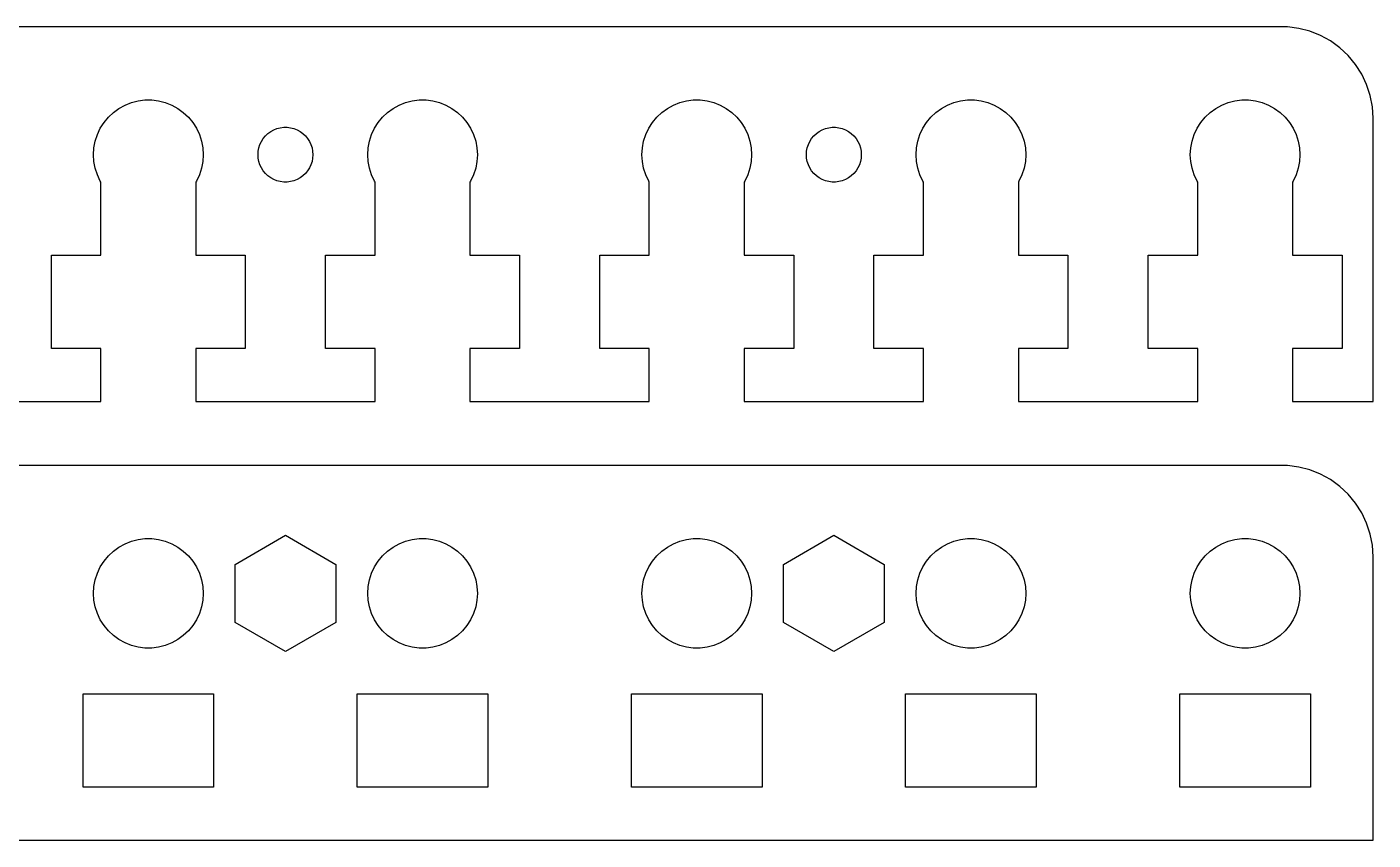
# Model space of a CAD drawing. Header units: metres. Extents: x -67 to 67, y 0 to 92.
# Drawn here: x -6.6 to 67, y 0 to 44.5 of the extents above; entities that cross this region are included whole.
import ezdxf

# ---------------------------------------------------------------- set-up
doc = ezdxf.new("R2010")
doc.units = ezdxf.units.M

msp = doc.modelspace()

# ---------------------------------------------------------------- linework, layer by layer
for p, q in [((62.3139, 44.4901), (-62.3139, 44.4901)), ((62.9369, 44.4114), (62.3139, 44.4901)), ((63.5451, 44.2553), (62.9369, 44.4114)), ((64.1289, 44.0241), (63.5451, 44.2553)), ((64.6791, 43.7216), (64.1289, 44.0241)), ((65.1871, 43.3526), (64.6791, 43.7216)), ((65.6448, 42.9227), (65.1871, 43.3526)), ((66.0451, 42.4389), (65.6448, 42.9227)), ((66.3815, 41.9088), (66.0451, 42.4389)), ((66.6489, 41.3406), (66.3815, 41.9088)), ((66.8429, 40.7434), (66.6489, 41.3406)), ((66.9606, 40.1267), (66.8429, 40.7434)), ((-2.1869, 39.5536), (-1.91226, 39.8115)), ((-1.91226, 39.8115), (-1.60747, 40.033)), ((-1.60747, 40.033), (-1.27733, 40.2145)), ((-1.27733, 40.2145), (-0.92705, 40.3532)), ((-0.92705, 40.3532), (-0.56213, 40.4469)), ((-0.56213, 40.4469), (-0.18837, 40.4941)), ((-0.18837, 40.4941), (0.18837, 40.4941)), ((0.18837, 40.4941), (0.56213, 40.4469)), ((0.56213, 40.4469), (0.92705, 40.3532)), ((0.92705, 40.3532), (1.27733, 40.2145)), ((1.27733, 40.2145), (1.60747, 40.033)), ((1.60747, 40.033), (1.91226, 39.8115)), ((1.91226, 39.8115), (2.1869, 39.5536)), ((12.8131, 39.5536), (13.0877, 39.8115)), ((13.0877, 39.8115), (13.3925, 40.033)), ((13.3925, 40.033), (13.7227, 40.2145)), ((13.7227, 40.2145), (14.0729, 40.3532)), ((14.0729, 40.3532), (14.4379, 40.4469)), ((14.4379, 40.4469), (14.8116, 40.4941)), ((14.8116, 40.4941), (15.1884, 40.4941)), ((15.1884, 40.4941), (15.5621, 40.4469)), ((15.5621, 40.4469), (15.927, 40.3532)), ((15.927, 40.3532), (16.2773, 40.2145)), ((16.2773, 40.2145), (16.6075, 40.033)), ((16.6075, 40.033), (16.9123, 39.8115)), ((16.9123, 39.8115), (17.1869, 39.5536)), ((27.8131, 39.5536), (28.0877, 39.8115)), ((28.0877, 39.8115), (28.3925, 40.033)), ((28.3925, 40.033), (28.7227, 40.2145)), ((28.7227, 40.2145), (29.0729, 40.3532)), ((29.0729, 40.3532), (29.4379, 40.4469)), ((29.4379, 40.4469), (29.8116, 40.4941)), ((29.8116, 40.4941), (30.1884, 40.4941)), ((30.1884, 40.4941), (30.5621, 40.4469)), ((30.5621, 40.4469), (30.927, 40.3532)), ((30.927, 40.3532), (31.2773, 40.2145)), ((31.2773, 40.2145), (31.6075, 40.033)), ((31.6075, 40.033), (31.9123, 39.8115)), ((31.9123, 39.8115), (32.1869, 39.5536)), ((42.8131, 39.5536), (43.0877, 39.8115)), ((43.0877, 39.8115), (43.3925, 40.033)), ((43.3925, 40.033), (43.7227, 40.2145)), ((43.7227, 40.2145), (44.0729, 40.3532)), ((44.0729, 40.3532), (44.4379, 40.4469)), ((44.4379, 40.4469), (44.8116, 40.4941)), ((44.8116, 40.4941), (45.1884, 40.4941)), ((45.1884, 40.4941), (45.5621, 40.4469)), ((45.5621, 40.4469), (45.927, 40.3532)), ((45.927, 40.3532), (46.2773, 40.2145)), ((46.2773, 40.2145), (46.6075, 40.033)), ((46.6075, 40.033), (46.9123, 39.8115)), ((46.9123, 39.8115), (47.1869, 39.5536)), ((57.8131, 39.5536), (58.0877, 39.8115)), ((58.0877, 39.8115), (58.3925, 40.033)), ((58.3925, 40.033), (58.7227, 40.2145)), ((58.7227, 40.2145), (59.0729, 40.3532)), ((59.0729, 40.3532), (59.4379, 40.4469)), ((59.4379, 40.4469), (59.8116, 40.4941)), ((59.8116, 40.4941), (60.1884, 40.4941)), ((60.1884, 40.4941), (60.5621, 40.4469)), ((60.5621, 40.4469), (60.927, 40.3532)), ((60.927, 40.3532), (61.2773, 40.2145)), ((61.2773, 40.2145), (61.6075, 40.033)), ((61.6075, 40.033), (61.9123, 39.8115)), ((61.9123, 39.8115), (62.1869, 39.5536)), ((67, 39.5), (66.9606, 40.1267)), ((-2.62891, 38.9453), (-2.42705, 39.2634)), ((-2.42705, 39.2634), (-2.1869, 39.5536)), ((2.1869, 39.5536), (2.42705, 39.2634)), ((2.42705, 39.2634), (2.62891, 38.9453)), ((12.3711, 38.9453), (12.5729, 39.2634)), ((12.5729, 39.2634), (12.8131, 39.5536)), ((17.1869, 39.5536), (17.427, 39.2634)), ((17.427, 39.2634), (17.6289, 38.9453)), ((27.3711, 38.9453), (27.5729, 39.2634)), ((27.5729, 39.2634), (27.8131, 39.5536)), ((32.1869, 39.5536), (32.427, 39.2634)), ((32.427, 39.2634), (32.6289, 38.9453)), ((42.3711, 38.9453), (42.5729, 39.2634)), ((42.5729, 39.2634), (42.8131, 39.5536)), ((47.1869, 39.5536), (47.427, 39.2634)), ((47.427, 39.2634), (47.6289, 38.9453)), ((57.3711, 38.9453), (57.5729, 39.2634)), ((57.5729, 39.2634), (57.8131, 39.5536)), ((62.1869, 39.5536), (62.427, 39.2634)), ((62.427, 39.2634), (62.6289, 38.9453)), ((67, 24), (67, 39.5)), ((-2.90575, 38.2461), (-2.78932, 38.6044)), ((-2.78932, 38.6044), (-2.62891, 38.9453)), ((2.62891, 38.9453), (2.78932, 38.6044)), ((2.78932, 38.6044), (2.90575, 38.2461)), ((6.18553, 38.2226), (6.28647, 38.3817)), ((6.28647, 38.3817), (6.40654, 38.5268)), ((6.40654, 38.5268), (6.54385, 38.6558)), ((6.54385, 38.6558), (6.69626, 38.7665)), ((6.69626, 38.7665), (6.86133, 38.8572)), ((6.86133, 38.8572), (7.03647, 38.9266)), ((7.03647, 38.9266), (7.21892, 38.9734)), ((7.21892, 38.9734), (7.40581, 38.997)), ((7.40581, 38.997), (7.59418, 38.997)), ((7.59418, 38.997), (7.78107, 38.9734)), ((7.78107, 38.9734), (7.96352, 38.9266)), ((7.96352, 38.9266), (8.13866, 38.8572)), ((8.13866, 38.8572), (8.30373, 38.7665)), ((8.30373, 38.7665), (8.45613, 38.6558)), ((8.45613, 38.6558), (8.59344, 38.5268)), ((8.59344, 38.5268), (8.71352, 38.3817)), ((8.71352, 38.3817), (8.81445, 38.2226)), ((12.0942, 38.2461), (12.2107, 38.6044)), ((12.2107, 38.6044), (12.3711, 38.9453)), ((17.6289, 38.9453), (17.7893, 38.6044)), ((17.7893, 38.6044), (17.9057, 38.2461)), ((27.0942, 38.2461), (27.2107, 38.6044)), ((27.2107, 38.6044), (27.3711, 38.9453)), ((32.6289, 38.9453), (32.7893, 38.6044)), ((32.7893, 38.6044), (32.9057, 38.2461)), ((36.1855, 38.2226), (36.2865, 38.3817)), ((36.2865, 38.3817), (36.4065, 38.5268)), ((36.4065, 38.5268), (36.5439, 38.6558)), ((36.5439, 38.6558), (36.6963, 38.7665)), ((36.6963, 38.7665), (36.8613, 38.8572)), ((36.8613, 38.8572), (37.0365, 38.9266)), ((37.0365, 38.9266), (37.2189, 38.9734)), ((37.2189, 38.9734), (37.4058, 38.997)), ((37.4058, 38.997), (37.5942, 38.997)), ((37.5942, 38.997), (37.7811, 38.9734)), ((37.7811, 38.9734), (37.9635, 38.9266)), ((37.9635, 38.9266), (38.1387, 38.8572)), ((38.1387, 38.8572), (38.3037, 38.7665)), ((38.3037, 38.7665), (38.4561, 38.6558)), ((38.4561, 38.6558), (38.5934, 38.5268)), ((38.5934, 38.5268), (38.7135, 38.3817)), ((38.7135, 38.3817), (38.8145, 38.2226)), ((42.0942, 38.2461), (42.2107, 38.6044)), ((42.2107, 38.6044), (42.3711, 38.9453)), ((47.6289, 38.9453), (47.7893, 38.6044)), ((47.7893, 38.6044), (47.9057, 38.2461)), ((57.0942, 38.2461), (57.2107, 38.6044)), ((57.2107, 38.6044), (57.3711, 38.9453)), ((62.6289, 38.9453), (62.7893, 38.6044)), ((62.7893, 38.6044), (62.9057, 38.2461)), ((-3, 37.5), (-2.97633, 37.876)), ((-2.97633, 37.876), (-2.90575, 38.2461)), ((2.90575, 38.2461), (2.97633, 37.876)), ((2.97633, 37.876), (3, 37.5)), ((6, 37.5), (6.01183, 37.688)), ((6.01183, 37.688), (6.04712, 37.873)), ((6.04712, 37.873), (6.10533, 38.0522)), ((6.10533, 38.0522), (6.18553, 38.2226)), ((8.81445, 38.2226), (8.89465, 38.0522)), ((8.89465, 38.0522), (8.95287, 37.873)), ((8.95287, 37.873), (8.98816, 37.688)), ((8.98816, 37.688), (9, 37.5)), ((12, 37.5), (12.0237, 37.876)), ((12.0237, 37.876), (12.0942, 38.2461)), ((17.9057, 38.2461), (17.9763, 37.876)), ((17.9763, 37.876), (18, 37.5)), ((27, 37.5), (27.0237, 37.876)), ((27.0237, 37.876), (27.0942, 38.2461)), ((32.9057, 38.2461), (32.9763, 37.876)), ((32.9763, 37.876), (33, 37.5)), ((36, 37.5), (36.0118, 37.688)), ((36.0118, 37.688), (36.0471, 37.873)), ((36.0471, 37.873), (36.1053, 38.0522)), ((36.1053, 38.0522), (36.1855, 38.2226)), ((38.8145, 38.2226), (38.8947, 38.0522)), ((38.8947, 38.0522), (38.9529, 37.873)), ((38.9529, 37.873), (38.9882, 37.688)), ((38.9882, 37.688), (39, 37.5)), ((42, 37.5), (42.0237, 37.876)), ((42.0237, 37.876), (42.0942, 38.2461)), ((47.9057, 38.2461), (47.9763, 37.876)), ((47.9763, 37.876), (48, 37.5)), ((57, 37.5), (57.0237, 37.876)), ((57.0237, 37.876), (57.0942, 38.2461)), ((62.9057, 38.2461), (62.9763, 37.876)), ((62.9763, 37.876), (63, 37.5)), ((-2.97633, 37.124), (-3, 37.5)), ((-2.90575, 36.7539), (-2.97633, 37.124)), ((2.97633, 37.124), (2.90575, 36.7539)), ((3, 37.5), (2.97633, 37.124)), ((6.01183, 37.312), (6, 37.5)), ((6.04712, 37.127), (6.01183, 37.312)), ((6.10533, 36.9478), (6.04712, 37.127)), ((6.18553, 36.7774), (6.10533, 36.9478)), ((8.89465, 36.9478), (8.81445, 36.7774)), ((8.95287, 37.127), (8.89465, 36.9478)), ((8.98816, 37.312), (8.95287, 37.127)), ((9, 37.5), (8.98816, 37.312)), ((12.0237, 37.124), (12, 37.5)), ((12.0942, 36.7539), (12.0237, 37.124)), ((17.9763, 37.124), (17.9057, 36.7539)), ((18, 37.5), (17.9763, 37.124)), ((27.0237, 37.124), (27, 37.5)), ((27.0942, 36.7539), (27.0237, 37.124)), ((32.9763, 37.124), (32.9057, 36.7539)), ((33, 37.5), (32.9763, 37.124)), ((36.0118, 37.312), (36, 37.5)), ((36.0471, 37.127), (36.0118, 37.312)), ((36.1053, 36.9478), (36.0471, 37.127)), ((36.1855, 36.7774), (36.1053, 36.9478)), ((38.8947, 36.9478), (38.8145, 36.7774)), ((38.9529, 37.127), (38.8947, 36.9478)), ((38.9882, 37.312), (38.9529, 37.127)), ((39, 37.5), (38.9882, 37.312)), ((42.0237, 37.124), (42, 37.5)), ((42.0942, 36.7539), (42.0237, 37.124)), ((47.9763, 37.124), (47.9057, 36.7539)), ((48, 37.5), (47.9763, 37.124)), ((57.0237, 37.124), (57, 37.5)), ((57.0942, 36.7539), (57.0237, 37.124)), ((62.9763, 37.124), (62.9057, 36.7539)), ((63, 37.5), (62.9763, 37.124)), ((-2.78932, 36.3956), (-2.90575, 36.7539)), ((-2.62891, 36.0547), (-2.78932, 36.3956)), ((2.78932, 36.3956), (2.62891, 36.0547)), ((2.90575, 36.7539), (2.78932, 36.3956)), ((6.28647, 36.6183), (6.18553, 36.7774)), ((6.40654, 36.4732), (6.28647, 36.6183)), ((6.54385, 36.3442), (6.40654, 36.4732)), ((6.69626, 36.2335), (6.54385, 36.3442)), ((6.86133, 36.1427), (6.69626, 36.2335)), ((7.03647, 36.0734), (6.86133, 36.1427)), ((8.13866, 36.1427), (7.96352, 36.0734)), ((8.30373, 36.2335), (8.13866, 36.1427)), ((8.45613, 36.3442), (8.30373, 36.2335)), ((8.59344, 36.4732), (8.45613, 36.3442)), ((8.71352, 36.6183), (8.59344, 36.4732)), ((8.81445, 36.7774), (8.71352, 36.6183)), ((12.2107, 36.3956), (12.0942, 36.7539)), ((12.3711, 36.0547), (12.2107, 36.3956)), ((17.7893, 36.3956), (17.6289, 36.0547)), ((17.9057, 36.7539), (17.7893, 36.3956)), ((27.2107, 36.3956), (27.0942, 36.7539)), ((27.3711, 36.0547), (27.2107, 36.3956)), ((32.7893, 36.3956), (32.6289, 36.0547)), ((32.9057, 36.7539), (32.7893, 36.3956)), ((36.2865, 36.6183), (36.1855, 36.7774)), ((36.4065, 36.4732), (36.2865, 36.6183)), ((36.5439, 36.3442), (36.4065, 36.4732)), ((36.6963, 36.2335), (36.5439, 36.3442)), ((36.8613, 36.1427), (36.6963, 36.2335)), ((37.0365, 36.0734), (36.8613, 36.1427)), ((38.1387, 36.1427), (37.9635, 36.0734)), ((38.3037, 36.2335), (38.1387, 36.1427)), ((38.4561, 36.3442), (38.3037, 36.2335)), ((38.5934, 36.4732), (38.4561, 36.3442)), ((38.7135, 36.6183), (38.5934, 36.4732)), ((38.8145, 36.7774), (38.7135, 36.6183)), ((42.2107, 36.3956), (42.0942, 36.7539)), ((42.3711, 36.0547), (42.2107, 36.3956)), ((47.7893, 36.3956), (47.6289, 36.0547)), ((47.9057, 36.7539), (47.7893, 36.3956)), ((57.2107, 36.3956), (57.0942, 36.7539)), ((57.3711, 36.0547), (57.2107, 36.3956)), ((62.7893, 36.3956), (62.6289, 36.0547)), ((62.9057, 36.7539), (62.7893, 36.3956)), ((-2.59418, 36), (-2.62891, 36.0547)), ((-2.59418, 32), (-2.59418, 36)), ((2.62891, 36.0547), (2.59418, 36)), ((2.59418, 36), (2.59418, 32)), ((7.21892, 36.0266), (7.03647, 36.0734)), ((7.40581, 36.0029), (7.21892, 36.0266)), ((7.59418, 36.0029), (7.40581, 36.0029)), ((7.78107, 36.0266), (7.59418, 36.0029)), ((7.96352, 36.0734), (7.78107, 36.0266)), ((12.4058, 36), (12.3711, 36.0547)), ((12.4058, 32), (12.4058, 36)), ((17.6289, 36.0547), (17.5942, 36)), ((17.5942, 36), (17.5942, 32)), ((27.4058, 36), (27.3711, 36.0547)), ((27.4058, 32), (27.4058, 36)), ((32.6289, 36.0547), (32.5942, 36)), ((32.5942, 36), (32.5942, 32)), ((37.2189, 36.0266), (37.0365, 36.0734)), ((37.4058, 36.0029), (37.2189, 36.0266)), ((37.5942, 36.0029), (37.4058, 36.0029)), ((37.7811, 36.0266), (37.5942, 36.0029)), ((37.9635, 36.0734), (37.7811, 36.0266)), ((42.4058, 36), (42.3711, 36.0547)), ((42.4058, 32), (42.4058, 36)), ((47.6289, 36.0547), (47.5942, 36)), ((47.5942, 36), (47.5942, 32)), ((57.4058, 36), (57.3711, 36.0547)), ((57.4058, 32), (57.4058, 36)), ((62.6289, 36.0547), (62.5942, 36)), ((62.5942, 36), (62.5942, 32)), ((-5.30396, 26.9), (-5.30396, 32)), ((-5.30396, 32), (-2.59418, 32)), ((2.59418, 32), (5.30396, 32)), ((5.30396, 32), (5.30396, 26.9)), ((9.69603, 26.9), (9.69603, 32)), ((9.69603, 32), (12.4058, 32)), ((17.5942, 32), (20.304, 32)), ((20.304, 32), (20.304, 26.9)), ((24.696, 26.9), (24.696, 32)), ((24.696, 32), (27.4058, 32)), ((32.5942, 32), (35.304, 32)), ((35.304, 32), (35.304, 26.9)), ((39.696, 26.9), (39.696, 32)), ((39.696, 32), (42.4058, 32)), ((47.5942, 32), (50.304, 32)), ((50.304, 32), (50.304, 26.9)), ((54.696, 26.9), (54.696, 32)), ((54.696, 32), (57.4058, 32)), ((62.5942, 32), (65.304, 32)), ((65.304, 32), (65.304, 26.9)), ((-2.59418, 26.9), (-5.30396, 26.9)), ((-2.59418, 24), (-2.59418, 26.9)), ((5.30396, 26.9), (2.59418, 26.9)), ((2.59418, 26.9), (2.59418, 24)), ((12.4058, 26.9), (9.69603, 26.9)), ((12.4058, 24), (12.4058, 26.9)), ((20.304, 26.9), (17.5942, 26.9)), ((17.5942, 26.9), (17.5942, 24)), ((27.4058, 26.9), (24.696, 26.9)), ((27.4058, 24), (27.4058, 26.9)), ((35.304, 26.9), (32.5942, 26.9)), ((32.5942, 26.9), (32.5942, 24)), ((42.4058, 26.9), (39.696, 26.9)), ((42.4058, 24), (42.4058, 26.9)), ((50.304, 26.9), (47.5942, 26.9)), ((47.5942, 26.9), (47.5942, 24)), ((57.4058, 26.9), (54.696, 26.9)), ((57.4058, 24), (57.4058, 26.9)), ((65.304, 26.9), (62.5942, 26.9)), ((62.5942, 26.9), (62.5942, 24)), ((-12.4058, 24), (-2.59418, 24)), ((2.59418, 24), (12.4058, 24)), ((17.5942, 24), (27.4058, 24)), ((32.5942, 24), (42.4058, 24)), ((47.5942, 24), (57.4058, 24)), ((62.5942, 24), (67, 24)), ((62.3139, 20.4901), (-62.3139, 20.4901)), ((62.9369, 20.4114), (62.3139, 20.4901)), ((63.5451, 20.2553), (62.9369, 20.4114)), ((64.1289, 20.0241), (63.5451, 20.2553)), ((64.6791, 19.7216), (64.1289, 20.0241)), ((65.1871, 19.3526), (64.6791, 19.7216)), ((65.6448, 18.9227), (65.1871, 19.3526)), ((66.0451, 18.4389), (65.6448, 18.9227)), ((66.3815, 17.9088), (66.0451, 18.4389)), ((66.6489, 17.3406), (66.3815, 17.9088)), ((66.8429, 16.7434), (66.6489, 17.3406)), ((-1.60747, 16.033), (-1.27733, 16.2145)), ((-1.27733, 16.2145), (-0.92705, 16.3532)), ((-0.92705, 16.3532), (-0.56213, 16.4469)), ((-0.56213, 16.4469), (-0.18837, 16.4941)), ((-0.18837, 16.4941), (0.18837, 16.4941)), ((0.18837, 16.4941), (0.56213, 16.4469)), ((0.56213, 16.4469), (0.92705, 16.3532)), ((0.92705, 16.3532), (1.27733, 16.2145)), ((1.27733, 16.2145), (1.60747, 16.033)), ((4.75166, 15.0867), (7.5, 16.6735)), ((7.5, 16.6735), (10.2483, 15.0867)), ((13.3925, 16.033), (13.7227, 16.2145)), ((13.7227, 16.2145), (14.0729, 16.3532)), ((14.0729, 16.3532), (14.4379, 16.4469)), ((14.4379, 16.4469), (14.8116, 16.4941)), ((14.8116, 16.4941), (15.1884, 16.4941)), ((15.1884, 16.4941), (15.5621, 16.4469)), ((15.5621, 16.4469), (15.927, 16.3532)), ((15.927, 16.3532), (16.2773, 16.2145)), ((16.2773, 16.2145), (16.6075, 16.033)), ((28.3925, 16.033), (28.7227, 16.2145)), ((28.7227, 16.2145), (29.0729, 16.3532)), ((29.0729, 16.3532), (29.4379, 16.4469)), ((29.4379, 16.4469), (29.8116, 16.4941)), ((29.8116, 16.4941), (30.1884, 16.4941)), ((30.1884, 16.4941), (30.5621, 16.4469)), ((30.5621, 16.4469), (30.927, 16.3532)), ((30.927, 16.3532), (31.2773, 16.2145)), ((31.2773, 16.2145), (31.6075, 16.033)), ((34.7517, 15.0867), (37.5, 16.6735)), ((37.5, 16.6735), (40.2483, 15.0867)), ((43.3925, 16.033), (43.7227, 16.2145)), ((43.7227, 16.2145), (44.0729, 16.3532)), ((44.0729, 16.3532), (44.4379, 16.4469)), ((44.4379, 16.4469), (44.8116, 16.4941)), ((44.8116, 16.4941), (45.1884, 16.4941)), ((45.1884, 16.4941), (45.5621, 16.4469)), ((45.5621, 16.4469), (45.927, 16.3532)), ((45.927, 16.3532), (46.2773, 16.2145)), ((46.2773, 16.2145), (46.6075, 16.033)), ((58.3925, 16.033), (58.7227, 16.2145)), ((58.7227, 16.2145), (59.0729, 16.3532)), ((59.0729, 16.3532), (59.4379, 16.4469)), ((59.4379, 16.4469), (59.8116, 16.4941)), ((59.8116, 16.4941), (60.1884, 16.4941)), ((60.1884, 16.4941), (60.5621, 16.4469)), ((60.5621, 16.4469), (60.927, 16.3532)), ((60.927, 16.3532), (61.2773, 16.2145)), ((61.2773, 16.2145), (61.6075, 16.033)), ((66.9606, 16.1267), (66.8429, 16.7434)), ((-2.42705, 15.2634), (-2.1869, 15.5536)), ((-2.1869, 15.5536), (-1.91226, 15.8115)), ((-1.91226, 15.8115), (-1.60747, 16.033)), ((1.60747, 16.033), (1.91226, 15.8115)), ((1.91226, 15.8115), (2.1869, 15.5536)), ((2.1869, 15.5536), (2.42705, 15.2634)), ((12.5729, 15.2634), (12.8131, 15.5536)), ((12.8131, 15.5536), (13.0877, 15.8115)), ((13.0877, 15.8115), (13.3925, 16.033)), ((16.6075, 16.033), (16.9123, 15.8115)), ((16.9123, 15.8115), (17.1869, 15.5536)), ((17.1869, 15.5536), (17.427, 15.2634)), ((27.5729, 15.2634), (27.8131, 15.5536)), ((27.8131, 15.5536), (28.0877, 15.8115)), ((28.0877, 15.8115), (28.3925, 16.033)), ((31.6075, 16.033), (31.9123, 15.8115)), ((31.9123, 15.8115), (32.1869, 15.5536)), ((32.1869, 15.5536), (32.427, 15.2634)), ((42.5729, 15.2634), (42.8131, 15.5536)), ((42.8131, 15.5536), (43.0877, 15.8115)), ((43.0877, 15.8115), (43.3925, 16.033)), ((46.6075, 16.033), (46.9123, 15.8115)), ((46.9123, 15.8115), (47.1869, 15.5536)), ((47.1869, 15.5536), (47.427, 15.2634)), ((57.5729, 15.2634), (57.8131, 15.5536)), ((57.8131, 15.5536), (58.0877, 15.8115)), ((58.0877, 15.8115), (58.3925, 16.033)), ((61.6075, 16.033), (61.9123, 15.8115)), ((61.9123, 15.8115), (62.1869, 15.5536)), ((62.1869, 15.5536), (62.427, 15.2634)), ((67, 15.5), (66.9606, 16.1267)), ((67, 0), (67, 15.5)), ((-2.78932, 14.6044), (-2.62891, 14.9453)), ((-2.62891, 14.9453), (-2.42705, 15.2634)), ((2.42705, 15.2634), (2.62891, 14.9453)), ((2.62891, 14.9453), (2.78932, 14.6044)), ((4.75166, 11.9133), (4.75166, 15.0867)), ((10.2483, 15.0867), (10.2483, 11.9133)), ((12.2107, 14.6044), (12.3711, 14.9453)), ((12.3711, 14.9453), (12.5729, 15.2634)), ((17.427, 15.2634), (17.6289, 14.9453)), ((17.6289, 14.9453), (17.7893, 14.6044)), ((27.2107, 14.6044), (27.3711, 14.9453)), ((27.3711, 14.9453), (27.5729, 15.2634)), ((32.427, 15.2634), (32.6289, 14.9453)), ((32.6289, 14.9453), (32.7893, 14.6044)), ((34.7517, 11.9133), (34.7517, 15.0867)), ((40.2483, 15.0867), (40.2483, 11.9133)), ((42.2107, 14.6044), (42.3711, 14.9453)), ((42.3711, 14.9453), (42.5729, 15.2634)), ((47.427, 15.2634), (47.6289, 14.9453)), ((47.6289, 14.9453), (47.7893, 14.6044)), ((57.2107, 14.6044), (57.3711, 14.9453)), ((57.3711, 14.9453), (57.5729, 15.2634)), ((62.427, 15.2634), (62.6289, 14.9453)), ((62.6289, 14.9453), (62.7893, 14.6044)), ((-2.97633, 13.876), (-2.90575, 14.2461)), ((-2.90575, 14.2461), (-2.78932, 14.6044)), ((2.78932, 14.6044), (2.90575, 14.2461)), ((2.90575, 14.2461), (2.97633, 13.876)), ((12.0237, 13.876), (12.0942, 14.2461)), ((12.0942, 14.2461), (12.2107, 14.6044)), ((17.7893, 14.6044), (17.9057, 14.2461)), ((17.9057, 14.2461), (17.9763, 13.876)), ((27.0237, 13.876), (27.0942, 14.2461)), ((27.0942, 14.2461), (27.2107, 14.6044)), ((32.7893, 14.6044), (32.9057, 14.2461)), ((32.9057, 14.2461), (32.9763, 13.876)), ((42.0237, 13.876), (42.0942, 14.2461)), ((42.0942, 14.2461), (42.2107, 14.6044)), ((47.7893, 14.6044), (47.9057, 14.2461)), ((47.9057, 14.2461), (47.9763, 13.876)), ((57.0237, 13.876), (57.0942, 14.2461)), ((57.0942, 14.2461), (57.2107, 14.6044)), ((62.7893, 14.6044), (62.9057, 14.2461)), ((62.9057, 14.2461), (62.9763, 13.876)), ((-3, 13.5), (-2.97633, 13.876)), ((-2.97633, 13.124), (-3, 13.5)), ((2.97633, 13.876), (3, 13.5)), ((3, 13.5), (2.97633, 13.124)), ((12, 13.5), (12.0237, 13.876)), ((12.0237, 13.124), (12, 13.5)), ((17.9763, 13.876), (18, 13.5)), ((18, 13.5), (17.9763, 13.124)), ((27, 13.5), (27.0237, 13.876)), ((27.0237, 13.124), (27, 13.5)), ((32.9763, 13.876), (33, 13.5)), ((33, 13.5), (32.9763, 13.124)), ((42, 13.5), (42.0237, 13.876)), ((42.0237, 13.124), (42, 13.5)), ((47.9763, 13.876), (48, 13.5)), ((48, 13.5), (47.9763, 13.124)), ((57, 13.5), (57.0237, 13.876)), ((57.0237, 13.124), (57, 13.5)), ((62.9763, 13.876), (63, 13.5)), ((63, 13.5), (62.9763, 13.124)), ((-2.90575, 12.7539), (-2.97633, 13.124)), ((-2.78932, 12.3956), (-2.90575, 12.7539)), ((2.90575, 12.7539), (2.78932, 12.3956)), ((2.97633, 13.124), (2.90575, 12.7539)), ((12.0942, 12.7539), (12.0237, 13.124)), ((12.2107, 12.3956), (12.0942, 12.7539)), ((17.9057, 12.7539), (17.7893, 12.3956)), ((17.9763, 13.124), (17.9057, 12.7539)), ((27.0942, 12.7539), (27.0237, 13.124)), ((27.2107, 12.3956), (27.0942, 12.7539)), ((32.9057, 12.7539), (32.7893, 12.3956)), ((32.9763, 13.124), (32.9057, 12.7539)), ((42.0942, 12.7539), (42.0237, 13.124)), ((42.2107, 12.3956), (42.0942, 12.7539)), ((47.9057, 12.7539), (47.7893, 12.3956)), ((47.9763, 13.124), (47.9057, 12.7539)), ((57.0942, 12.7539), (57.0237, 13.124)), ((57.2107, 12.3956), (57.0942, 12.7539)), ((62.9057, 12.7539), (62.7893, 12.3956)), ((62.9763, 13.124), (62.9057, 12.7539)), ((-2.62891, 12.0547), (-2.78932, 12.3956)), ((-2.42705, 11.7366), (-2.62891, 12.0547)), ((2.62891, 12.0547), (2.42705, 11.7366)), ((2.78932, 12.3956), (2.62891, 12.0547)), ((7.49998, 10.3265), (4.75166, 11.9133)), ((10.2483, 11.9133), (7.49998, 10.3265)), ((12.3711, 12.0547), (12.2107, 12.3956)), ((12.5729, 11.7366), (12.3711, 12.0547)), ((17.6289, 12.0547), (17.427, 11.7366)), ((17.7893, 12.3956), (17.6289, 12.0547)), ((27.3711, 12.0547), (27.2107, 12.3956)), ((27.5729, 11.7366), (27.3711, 12.0547)), ((32.6289, 12.0547), (32.427, 11.7366)), ((32.7893, 12.3956), (32.6289, 12.0547)), ((37.5, 10.3265), (34.7517, 11.9133)), ((40.2483, 11.9133), (37.5, 10.3265)), ((42.3711, 12.0547), (42.2107, 12.3956)), ((42.5729, 11.7366), (42.3711, 12.0547)), ((47.6289, 12.0547), (47.427, 11.7366)), ((47.7893, 12.3956), (47.6289, 12.0547)), ((57.3711, 12.0547), (57.2107, 12.3956)), ((57.5729, 11.7366), (57.3711, 12.0547)), ((62.6289, 12.0547), (62.427, 11.7366)), ((62.7893, 12.3956), (62.6289, 12.0547)), ((-2.1869, 11.4464), (-2.42705, 11.7366)), ((-1.91226, 11.1884), (-2.1869, 11.4464)), ((-1.60747, 10.967), (-1.91226, 11.1884)), ((1.91226, 11.1884), (1.60747, 10.967)), ((2.1869, 11.4464), (1.91226, 11.1884)), ((2.42705, 11.7366), (2.1869, 11.4464)), ((12.8131, 11.4464), (12.5729, 11.7366)), ((13.0877, 11.1884), (12.8131, 11.4464)), ((13.3925, 10.967), (13.0877, 11.1884)), ((16.9123, 11.1884), (16.6075, 10.967)), ((17.1869, 11.4464), (16.9123, 11.1884)), ((17.427, 11.7366), (17.1869, 11.4464)), ((27.8131, 11.4464), (27.5729, 11.7366)), ((28.0877, 11.1884), (27.8131, 11.4464)), ((28.3925, 10.967), (28.0877, 11.1884)), ((31.9123, 11.1884), (31.6075, 10.967)), ((32.1869, 11.4464), (31.9123, 11.1884)), ((32.427, 11.7366), (32.1869, 11.4464)), ((42.8131, 11.4464), (42.5729, 11.7366)), ((43.0877, 11.1884), (42.8131, 11.4464)), ((43.3925, 10.967), (43.0877, 11.1884)), ((46.9123, 11.1884), (46.6075, 10.967)), ((47.1869, 11.4464), (46.9123, 11.1884)), ((47.427, 11.7366), (47.1869, 11.4464)), ((57.8131, 11.4464), (57.5729, 11.7366)), ((58.0877, 11.1884), (57.8131, 11.4464)), ((58.3925, 10.967), (58.0877, 11.1884)), ((61.9123, 11.1884), (61.6075, 10.967)), ((62.1869, 11.4464), (61.9123, 11.1884)), ((62.427, 11.7366), (62.1869, 11.4464)), ((-1.27733, 10.7855), (-1.60747, 10.967)), ((-0.92705, 10.6468), (-1.27733, 10.7855)), ((-0.56213, 10.5531), (-0.92705, 10.6468)), ((-0.18837, 10.5059), (-0.56213, 10.5531)), ((0.18837, 10.5059), (-0.18837, 10.5059)), ((0.56213, 10.5531), (0.18837, 10.5059)), ((0.92705, 10.6468), (0.56213, 10.5531)), ((1.27733, 10.7855), (0.92705, 10.6468)), ((1.60747, 10.967), (1.27733, 10.7855)), ((13.7227, 10.7855), (13.3925, 10.967)), ((14.0729, 10.6468), (13.7227, 10.7855)), ((14.4379, 10.5531), (14.0729, 10.6468)), ((14.8116, 10.5059), (14.4379, 10.5531)), ((15.1884, 10.5059), (14.8116, 10.5059)), ((15.5621, 10.5531), (15.1884, 10.5059)), ((15.927, 10.6468), (15.5621, 10.5531)), ((16.2773, 10.7855), (15.927, 10.6468)), ((16.6075, 10.967), (16.2773, 10.7855)), ((28.7227, 10.7855), (28.3925, 10.967)), ((29.0729, 10.6468), (28.7227, 10.7855)), ((29.4379, 10.5531), (29.0729, 10.6468)), ((29.8116, 10.5059), (29.4379, 10.5531)), ((30.1884, 10.5059), (29.8116, 10.5059)), ((30.5621, 10.5531), (30.1884, 10.5059)), ((30.927, 10.6468), (30.5621, 10.5531)), ((31.2773, 10.7855), (30.927, 10.6468)), ((31.6075, 10.967), (31.2773, 10.7855)), ((43.7227, 10.7855), (43.3925, 10.967)), ((44.0729, 10.6468), (43.7227, 10.7855)), ((44.4379, 10.5531), (44.0729, 10.6468)), ((44.8116, 10.5059), (44.4379, 10.5531)), ((45.1884, 10.5059), (44.8116, 10.5059)), ((45.5621, 10.5531), (45.1884, 10.5059)), ((45.927, 10.6468), (45.5621, 10.5531)), ((46.2773, 10.7855), (45.927, 10.6468)), ((46.6075, 10.967), (46.2773, 10.7855)), ((58.7227, 10.7855), (58.3925, 10.967)), ((59.0729, 10.6468), (58.7227, 10.7855)), ((59.4379, 10.5531), (59.0729, 10.6468)), ((59.8116, 10.5059), (59.4379, 10.5531)), ((60.1884, 10.5059), (59.8116, 10.5059)), ((60.5621, 10.5531), (60.1884, 10.5059)), ((60.927, 10.6468), (60.5621, 10.5531)), ((61.2773, 10.7855), (60.927, 10.6468)), ((61.6075, 10.967), (61.2773, 10.7855)), ((-3.5719, 2.89999), (-3.5719, 8)), ((-3.5719, 8), (3.5719, 8)), ((3.5719, 8), (3.5719, 2.89999)), ((11.4281, 2.89999), (11.4281, 8)), ((11.4281, 8), (18.5719, 8)), ((18.5719, 8), (18.5719, 2.89999)), ((26.4281, 2.89999), (26.4281, 8)), ((26.4281, 8), (33.5719, 8)), ((33.5719, 8), (33.5719, 2.89999)), ((41.4281, 2.89999), (41.4281, 8)), ((41.4281, 8), (48.5719, 8)), ((48.5719, 8), (48.5719, 2.89999)), ((56.4281, 2.89999), (56.4281, 8)), ((56.4281, 8), (63.5719, 8)), ((63.5719, 8), (63.5719, 2.89999)), ((3.5719, 2.89999), (-3.5719, 2.89999)), ((18.5719, 2.89999), (11.4281, 2.89999)), ((33.5719, 2.89999), (26.4281, 2.89999)), ((48.5719, 2.89999), (41.4281, 2.89999)), ((63.5719, 2.89999), (56.4281, 2.89999)), ((-67, 0), (67, 0))]:
    msp.add_line(p, q)

doc.saveas('drawing.dxf')
